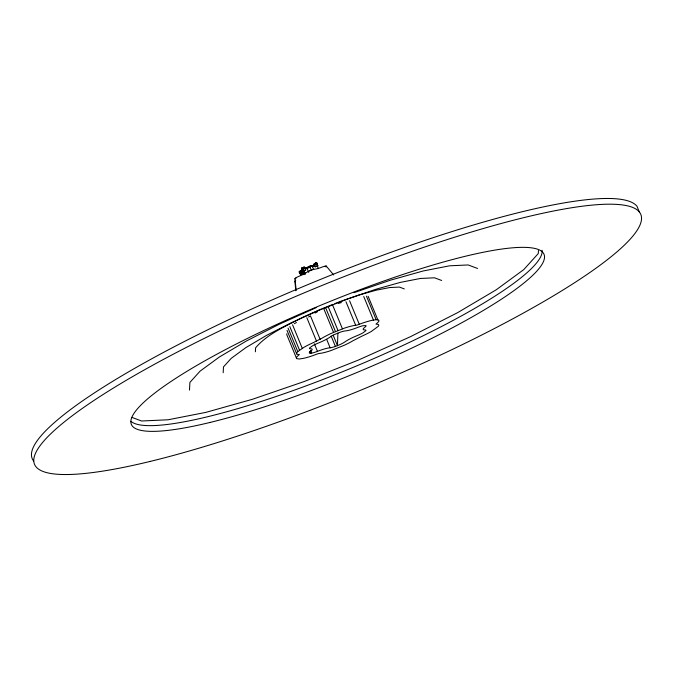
<?xml version="1.0" encoding="UTF-8"?>
<svg xmlns="http://www.w3.org/2000/svg" width="673" height="673" viewBox="0 0 673 673"><rect width="100%" height="100%" fill="white"/><g stroke="black" fill="none" stroke-linecap="round" stroke-linejoin="round"><path stroke-width="1.01" d="M337.896 333.068L337.459 345.653L334.632 346.688A9.59 1.632 -22.4 0 1 330.14 347.79A15.942 2.717 -22.4 0 0 317.454 351.365A9.59 1.632 -22.4 0 1 312.247 352.997L309.445 353.14A9.59 1.632 -22.4 0 1 310.194 351.727A15.942 2.717 -22.4 0 0 310.295 348.774A9.59 1.632 -22.4 0 1 309.622 347.924L312.491 345.813A9.59 1.632 -22.4 0 1 317.732 343.297A15.942 2.717 -22.4 0 0 330.519 336.761A9.59 1.632 -22.4 0 1 335.053 334.288L340.723 332.033A9.59 1.632 -22.4 0 1 345.215 330.931A15.942 2.717 -22.4 0 0 357.901 327.356A9.59 1.632 -22.4 0 1 363.109 325.715L365.91 325.581A9.59 1.632 -22.4 0 1 365.161 326.994A15.942 2.717 -22.4 0 0 365.06 329.947A9.59 1.632 -22.4 0 1 365.733 330.796L362.865 332.908A9.59 1.632 -22.4 0 1 357.624 335.423A15.942 2.717 -22.4 0 0 344.837 341.951A9.59 1.632 -22.4 0 1 340.302 344.433L337.459 345.653L333.118 335.104M189.492 390.096L189.895 382.424L200.091 371.134L219.381 357.001L246.453 340.967L279.455 324.142L316.142 307.67M223.175 372.724L223.486 366.903L231.218 358.347L245.847 347.621L266.373 335.457L291.409 322.695L319.229 310.203L347.958 298.829L375.627 289.34L400.342 282.391L420.432 278.462L434.531 277.806L441.665 280.473M255.387 351.777L255.597 347.815C267.492 333.833 285.159 326.641 300.991 318.144M538.459 250.533L538.299 253.519L523.762 269.612L496.262 289.769L457.665 312.625L410.614 336.618L358.314 360.105L304.314 381.49L252.316 399.325L205.845 412.381L168.073 419.775L141.582 421.004L132.001 417.42M300.023 272.674C298.568 274.466 299.636 268.334 300.436 272.927M299.864 272.136C298.408 272.859 301.024 272.523 299.578 271.438M300.671 270.925L301.226 272.111L299.763 273.036M302.219 267.854L302.64 267.694C303.649 268.569 300.755 269.242 302.488 268.99M301.866 268.998L302.429 269.587L302.093 267.98L302.892 269.486L302.396 268.241L301.798 268.216L302.429 269.587M304.575 268.005C303.338 266.113 305.643 268.813 304.423 268.443M305.702 270.151L302.749 271.286L305.702 270.151L303.826 270.714L305.323 274.357M313.87 264.96L314.039 265.364L314.518 264.826M315.124 266.853L318.102 265.633L317.437 266.163M316.655 262.899L317.412 263.951L316.806 264.018M317.387 264.043L317.126 263.379L315.099 264.649L314.888 264.119L316.916 263.951M311.86 266.23C312.911 265.355 308.15 267.509 306.425 268.174L306.72 267.568L308.714 272.405M306.838 268.064L304.776 268.645L306.013 267.77L306.013 268.291L306.013 267.77M302.564 267.677L303.624 268.064L302.345 269.351M302.539 270.243L301.857 270.832M301.075 274.407L302.127 273.625C301.21 270.462 301.159 272.733 302.556 271.177L302.707 270.294L303.809 272.96L303.178 273.734L302 270.647L302.404 270.42M307.039 267.492L307.199 267.896L307.477 267.231L307.569 267.728L307.477 267.231M307.771 267.164L308.377 267.299M308.941 266.567L308.739 267.131M309.235 266.508L309.395 266.903L309.235 266.508C310.001 265.515 310.236 267.29 309.975 266.163M305.071 269.208L310.001 267.316L309.673 266.239L311.305 270.184M310.573 266.02L310.733 266.415M310.438 266.491L310.27 266.087M311.17 265.869L311.263 266.373M311.464 265.801L311.557 266.298L311.767 265.726M312.533 265.456L312.625 265.953L312.533 265.456L311.994 265.759L313.719 269.595M312.937 265.355L313.096 265.759L313.475 265.061L313.568 265.557L313.475 265.061M314.51 265.162L312.154 266.155M297.769 351.634L297.037 352.416A23.454 3.996 -22.4 0 0 297.432 354.334L299.376 354.562L297.365 356.354A23.454 3.996 -22.4 0 0 296.827 358.65L299.207 359.012L303.683 358.305A23.454 3.996 -22.4 0 0 312.953 355.588L318.304 353.619L321.644 353.132A23.454 3.996 -22.4 0 0 330.443 350.759L344.324 345.249A23.454 3.996 -22.4 0 0 353.199 340.614L361.956 336.13A23.454 3.996 -22.4 0 0 371.303 331.469L378.319 326.304A23.454 3.996 -22.4 0 0 377.923 324.386L375.988 324.117L377.99 322.359A23.454 3.996 -22.4 0 0 378.529 320.07L376.148 319.7L371.681 320.407A23.454 3.996 -22.4 0 0 362.402 323.133L357.052 325.093L353.712 325.581A23.454 3.996 -22.4 0 0 344.913 327.961L331.04 333.463A23.454 3.996 -22.4 0 0 322.157 338.107L313.399 342.582A23.454 3.996 -22.4 0 0 304.053 347.251L297.769 351.634L288.052 328.079M305.189 268.005L305.189 268.527L305.189 268.005L303.851 268.687M316.756 262.941L316.26 262.823L316.546 263.522L317.126 263.379M295.211 278.454L296.675 277.419A5.325 0.909 -22.4 0 1 299.586 276.014A8.858 1.506 -22.4 0 0 306.686 272.388A5.325 0.909 -22.4 0 1 309.21 271.009L312.365 269.764A5.325 0.909 -22.4 0 1 314.855 269.15A8.858 1.506 -22.4 0 0 321.904 267.164A5.325 0.909 -22.4 0 1 324.798 266.256L326.355 266.18L333.648 274.937M303.582 268.123L304.213 268.468L303.119 268.914M316.697 263.421L315.957 263.698M316.52 264.094L316.377 263.513M305.601 268.409L305.601 267.888M306.257 267.778L306.72 267.568M302.446 271.143L302.337 270.184L301.975 271.749M302.396 270.782L302.64 270.731M302.278 271L301.294 271.598M306.425 268.174L306.425 267.652M301.63 271.875L302.446 271.396L302.076 270.538M313.87 265.566L314.232 265.431M314.501 265.616L314.577 265.044M309.673 316.377L310.438 315.83L320.155 339.394M302.379 268.687L302.068 268.99L301.908 268.115M315.014 264.11C313.845 265.027 316.142 264.969 314.72 263.412L313.929 263.951L314.754 263.866M314.922 264.783L314.476 263.555L314.762 264.253M296.364 277.604L295.085 278.588A5.325 0.909 -22.4 0 0 295.169 279.026M303.86 267.694L304.457 267.114L303.876 267.248L304.44 267.879M299.695 272.178L301.008 271.589M299.695 272.515L300.251 272.372M316.823 263.454L317.261 264.161M309.185 316.663L308.579 316.958M314.594 263.421L315.62 263.782M316.083 262.815L315.343 263.118L316.007 264.792L316.663 264.489M301.891 317.681L320.853 309.168M302.64 267.694L303.338 267.366M315.822 263.421L315.124 263.749M300.049 271.135L302.286 270.739M300.73 271.699L300.124 271.152C297.811 272.329 300.436 271.051 300.604 272.372M312.398 266.735L314.695 265.768M309.647 270.815L311.927 269.915M321.787 308.798L332.975 304.364M334.834 303.632L339.495 301.782M303.456 268.737L303.708 267.24M315.788 264.262L315.73 264.901M301.807 274.391L300.234 274.744L302.387 273.6M302.665 270.066L302.27 270.268L304.019 274.727M302.177 270.706L302.648 270.613M302.101 271.522L302.682 271.219M354.015 292.662L390.491 280.161L423.081 271L449.572 265.81L468.156 264.952L477.561 268.477M340.429 301.411L359.289 294.951L376.131 290.214L389.827 287.531L399.434 287.085L404.296 288.91M316.663 262.68L315.671 262.992L316.352 264.649M302.741 268.182L301.546 268.384L302.345 267.846L302.715 269.082M304.028 267.156L303.599 267.324L304.533 268.384M303.893 268.022L304.314 267.854M302.446 269.023L304.524 267.913M301.529 271.522L302.278 271.396M309.765 266.735L310.96 266.449L310.867 265.944M325.109 266.197L326.237 266.138M316.529 263.959L316.117 263.269M313.921 266.155L314.728 266.079M300.074 272.001L300.36 272.986M314.35 263.639L315.267 263.648L315.561 264.346L314.552 264.371M295.102 281.524L294.984 281.482A5.325 0.909 -22.4 0 1 295.397 280.7A8.858 1.506 -22.4 0 0 295.733 280.439M639.35 211.995L636.995 206.283A327.852 55.8 -22.4 0 0 298.913 288.364A327.852 55.8 -22.4 0 0 33.65 461.005M368.131 296.297L377.839 319.852M366.44 296.145L376.148 319.7M363.74 296.507L373.448 320.07M349.556 300.722L359.273 324.277M345.972 301.731L355.681 325.295M316.47 262.781L316.84 263.698M315.982 262.891L316.747 264.481M318.363 268.645L317.235 265.911L315.141 266.802L314.291 264.716M332.706 305.264L342.422 328.819M328.273 306.905L337.981 330.468M325.74 307.982L335.457 331.537M323.822 308.789L333.53 332.353M306.669 267.661L307.073 268.636M304.793 268.115L304.827 268.628L304.238 267.215M331.141 336.046L335.406 346.41M304.011 270.571L305.113 273.23M301.933 271.118L302.211 271.572M300.444 271.009L300.949 272.22M299.392 271.564L299.754 272.481M299.283 271.673L299.914 273.045M299.35 272.447L299.611 273.112M326.641 339.301L330.14 347.79M306.829 317.681L316.537 341.236M314.35 343.827L317.454 351.365M310.522 350.271L311.692 353.106M309.664 351.39L310.438 353.275M292.553 324.765L302.261 348.328M289.794 326.565L299.51 350.12M287.026 330.367L296.734 353.931M296.431 358.112L286.723 334.548A23.454 3.996 -22.4 0 1 286.908 333.774M294.984 278.782L296.17 290.265M294.892 281.364L295.809 290.753M542.101 250.255A223.175 37.991 -22.4 0 1 354.158 366.953A223.175 37.991 -22.4 0 1 131.033 421.424M294.345 323.688A23.454 3.996 -22.4 0 1 296.448 322.527M315.09 313.029A23.454 3.996 -22.4 0 1 317.303 311.86M338.426 303.388A23.454 3.996 -22.4 0 1 341.388 302.589M326.355 266.18A5.325 0.909 -22.4 0 1 325.942 266.962M303.784 273.331L303.346 273.928L303.784 273.331M209.993 422.459A223.175 37.991 -22.4 0 0 542.455 263.589A223.175 37.991 -22.4 0 0 260.586 332.025A223.175 37.991 -22.4 0 0 209.993 422.459M150.113 461.434A327.852 55.8 -22.4 0 0 638.492 228.054A327.852 55.8 -22.4 0 0 224.429 328.592A327.852 55.8 -22.4 0 0 150.113 461.434"/></g></svg>
